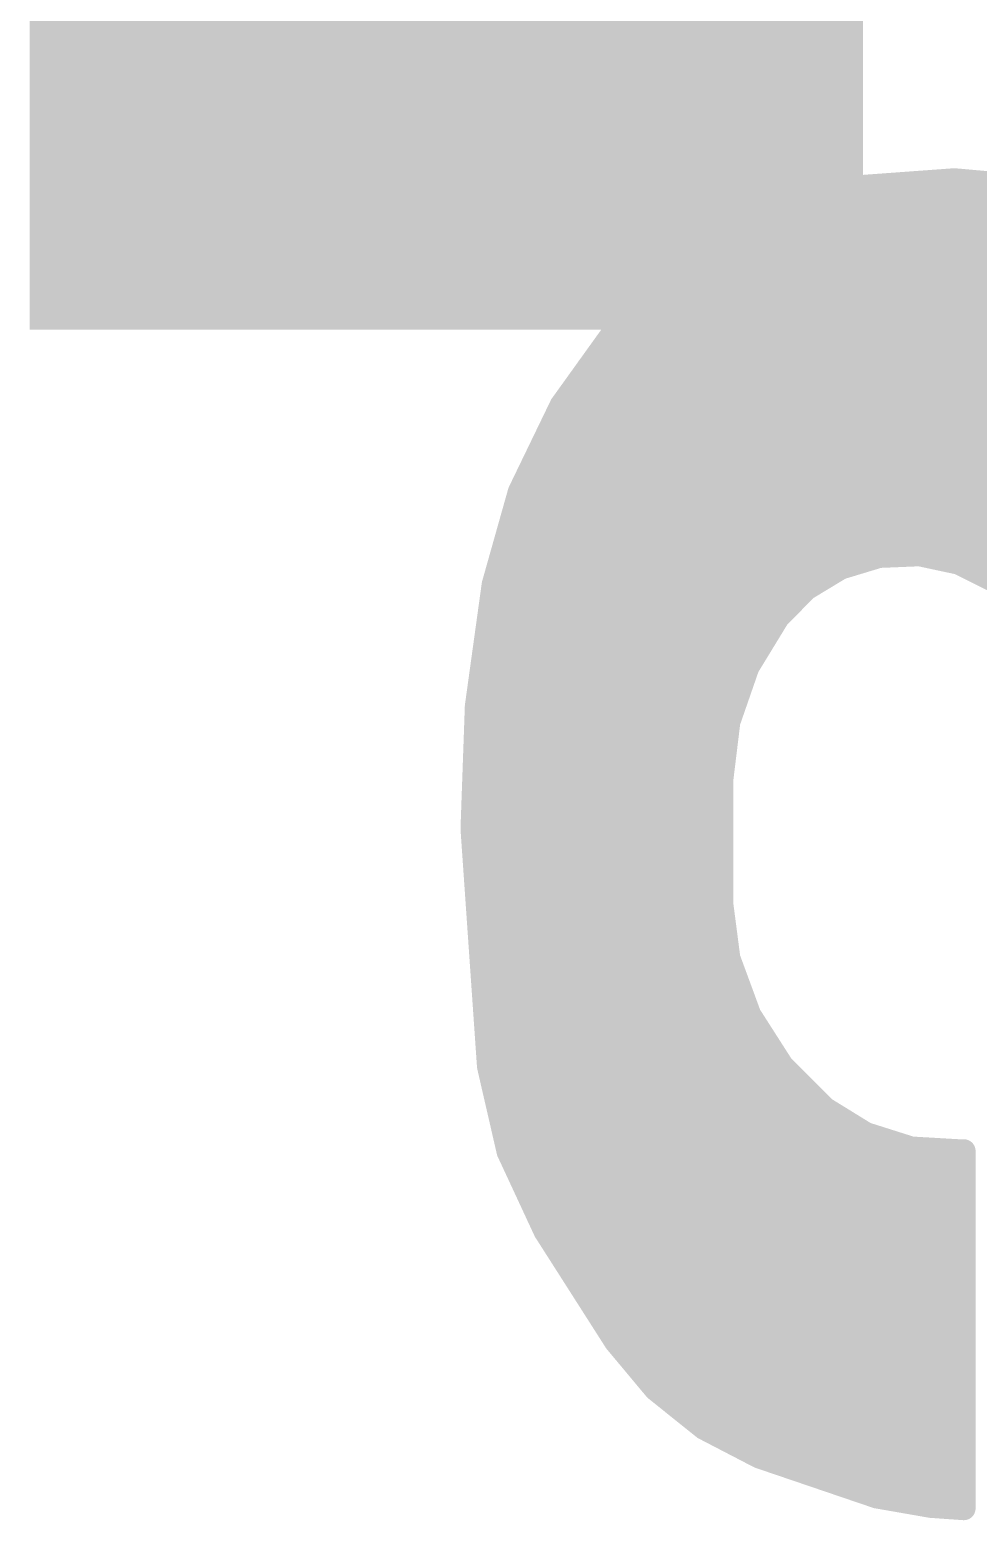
# Model space of a CAD drawing. Extents: x -15.4 to 59.8, y -10.2 to 15.4.
# Drawn here: x 7.17 to 8.194, y 1.524 to 3.134 of the extents above; entities that cross this region are included whole.
import ezdxf

# ---------------------------------------------------------------- set-up
doc = ezdxf.new("R2010")
doc.units = 0
doc.layers.add('1', color=12, linetype='CONTINUOUS')
doc.layers.add('22', color=40, linetype='CONTINUOUS')

# ---------------------------------------------------------------- blocks, each defined once
blk = doc.blocks.new('RECT')
blk.add_solid([(-0.5, -0.5), (0.5, -0.5), (-0.5, 0.5), (0.5, 0.5)])

msp = doc.modelspace()

# ---------------------------------------------------------------- linework, layer by layer
at = {"layer": '22', "const_width": 0.0254}
for points in [[(8.0645, 2.9642), (8.1686, 2.9718)], [(8.1686, 2.9718), (8.2741, 2.9624)], [(7.9355, 2.9233), (7.9981, 2.9499)], [(7.9981, 2.9499), (8.0645, 2.9642)], [(7.9898, 2.9464), (8.3215, 2.9464)], [(7.8791, 2.8854), (7.9355, 2.9233)], [(7.932, 2.921), (8.3868, 2.921)], [(7.8048, 2.8128), (7.8791, 2.8854)], [(7.8943, 2.8956), (8.4239, 2.8956)], [(7.8635, 2.8702), (8.4506, 2.8702)], [(7.8375, 2.8448), (8.4693, 2.8448)], [(7.7442, 2.7284), (7.8048, 2.8128)], [(7.8115, 2.8194), (8.488, 2.8194)], [(7.7913, 2.794), (8.5053, 2.794)], [(7.8943, 2.6619), (8.2271, 2.7737)], [(7.773, 2.7686), (8.5189, 2.7686)], [(8.2347, 2.7635), (7.9096, 2.6543)], [(7.7548, 2.7432), (8.1743, 2.7432)], [(8.1363, 2.7432), (8.27, 2.7432)], [(7.699, 2.6349), (7.7442, 2.7284)], [(7.739, 2.7178), (8.0986, 2.7178)], [(8.0607, 2.7178), (8.2848, 2.7178)], [(7.7268, 2.6924), (8.023, 2.6924)], [(7.9851, 2.6924), (8.2995, 2.6924)], [(7.7145, 2.667), (7.9474, 2.667)], [(7.8029, 2.2504), (7.8943, 2.6619)], [(7.9095, 2.667), (8.3143, 2.667)], [(7.9096, 2.6543), (7.8207, 2.2606)], [(7.6708, 2.5349), (7.699, 2.6349)], [(7.7023, 2.6416), (7.9067, 2.6416)], [(7.8898, 2.6416), (8.3291, 2.6416)], [(7.6938, 2.6162), (7.901, 2.6162)], [(7.8841, 2.6162), (8.3438, 2.6162)], [(7.6866, 2.5908), (7.8953, 2.5908)], [(7.8785, 2.5908), (8.3586, 2.5908)], [(7.6794, 2.5654), (7.8895, 2.5654)], [(7.8729, 2.5654), (8.0874, 2.5654)], [(8.0874, 2.5654), (8.0458, 2.5528)], [(8.131, 2.5672), (8.0874, 2.5654)], [(8.1736, 2.5581), (8.131, 2.5672)], [(8.1396, 2.5654), (8.3734, 2.5654)], [(8.0458, 2.5528), (8.0086, 2.5303)], [(8.2126, 2.5386), (8.1736, 2.5581)], [(7.6526, 2.4034), (7.6708, 2.5349)], [(7.6722, 2.54), (7.8838, 2.54)], [(7.8672, 2.54), (8.0246, 2.54)], [(8.0086, 2.5303), (7.9781, 2.4994)], [(7.668, 2.5146), (7.8781, 2.5146)], [(7.8616, 2.5146), (7.9931, 2.5146)], [(7.9781, 2.4994), (7.9454, 2.4458)], [(7.6645, 2.4892), (7.8723, 2.4892)], [(7.8559, 2.4892), (7.9719, 2.4892)], [(7.6609, 2.4638), (7.8666, 2.4638)], [(7.8503, 2.4638), (7.9564, 2.4638)], [(7.6574, 2.4384), (7.8609, 2.4384)], [(7.8447, 2.4384), (7.9429, 2.4384)], [(7.9454, 2.4458), (7.9248, 2.3864)], [(7.6479, 2.2708), (7.6526, 2.4034)], [(7.6539, 2.413), (7.8551, 2.413)], [(7.839, 2.413), (7.934, 2.413)], [(7.652, 2.3876), (7.8494, 2.3876)], [(7.8334, 2.3876), (7.9252, 2.3876)], [(7.9248, 2.3864), (7.9172, 2.3241)], [(7.6511, 2.3622), (7.8436, 2.3622)], [(7.8277, 2.3622), (7.9219, 2.3622)], [(7.6502, 2.3368), (7.8379, 2.3368)], [(7.8221, 2.3368), (7.9188, 2.3368)], [(7.9172, 2.3241), (7.9172, 2.1895)], [(7.6493, 2.3114), (7.8322, 2.3114)], [(7.8164, 2.3114), (7.9172, 2.3114)], [(7.6484, 2.286), (7.8264, 2.286)], [(7.8108, 2.286), (7.9172, 2.286)], [(7.6657, 2.0142), (7.6479, 2.2708)], [(7.6486, 2.2606), (7.8207, 2.2606)], [(7.8052, 2.2606), (7.9172, 2.2606)], [(7.8207, 2.2606), (8.1788, 1.5367)], [(8.1788, 1.5367), (7.8029, 2.2504)], [(7.6504, 2.2352), (7.8333, 2.2352)], [(7.8109, 2.2352), (7.9172, 2.2352)], [(7.6521, 2.2098), (7.8458, 2.2098)], [(7.8243, 2.2098), (7.9172, 2.2098)], [(7.6539, 2.1844), (7.8584, 2.1844)], [(7.8377, 2.1844), (7.9179, 2.1844)], [(7.9172, 2.1895), (7.9248, 2.1311)], [(7.6557, 2.159), (7.871, 2.159)], [(7.851, 2.159), (7.9212, 2.159)], [(7.6574, 2.1336), (7.8835, 2.1336)], [(7.8644, 2.1336), (7.9245, 2.1336)], [(7.9248, 2.1311), (7.9474, 2.0697)], [(7.6592, 2.1082), (7.8961, 2.1082)], [(7.8778, 2.1082), (7.9332, 2.1082)], [(7.6609, 2.0828), (7.9087, 2.0828)], [(7.8912, 2.0828), (7.9426, 2.0828)], [(7.9474, 2.0697), (7.9826, 2.0147)], [(7.6627, 2.0574), (7.9212, 2.0574)], [(7.9046, 2.0574), (7.9553, 2.0574)], [(7.6645, 2.032), (7.9338, 2.032)], [(7.9179, 2.032), (7.9716, 2.032)], [(7.6869, 1.9221), (7.6657, 2.0142)], [(7.6675, 2.0066), (7.9463, 2.0066)], [(7.9313, 2.0066), (7.9907, 2.0066)], [(7.9826, 2.0147), (8.0289, 1.9685)], [(7.6733, 1.9812), (7.9589, 1.9812)], [(7.9447, 1.9812), (8.0162, 1.9812)], [(8.0289, 1.9685), (8.0729, 1.9414)], [(7.6792, 1.9558), (7.9715, 1.9558)], [(7.9581, 1.9558), (8.0495, 1.9558)], [(8.0729, 1.9414), (8.1221, 1.9258)], [(7.685, 1.9304), (7.984, 1.9304)], [(7.7267, 1.8364), (7.6869, 1.9221)], [(7.9714, 1.9304), (8.1076, 1.9304)], [(8.1221, 1.9258), (8.1737, 1.9228)], [(8.1737, 1.9228), (8.1788, 1.9228)], [(8.1788, 1.9228), (8.1788, 1.5367)], [(7.6949, 1.905), (7.9966, 1.905)], [(7.9848, 1.905), (8.1788, 1.905)], [(7.7067, 1.8796), (8.0092, 1.8796)], [(7.9982, 1.8796), (8.1788, 1.8796)], [(7.7184, 1.8542), (8.0217, 1.8542)], [(8.0116, 1.8542), (8.1788, 1.8542)], [(7.8029, 1.717), (7.7267, 1.8364)], [(7.7316, 1.8288), (8.0343, 1.8288)], [(8.025, 1.8288), (8.1788, 1.8288)], [(7.7478, 1.8034), (8.0469, 1.8034)], [(8.0383, 1.8034), (8.1788, 1.8034)], [(7.764, 1.778), (8.0594, 1.778)], [(8.0517, 1.778), (8.1788, 1.778)], [(7.7802, 1.7526), (8.072, 1.7526)], [(8.0651, 1.7526), (8.1788, 1.7526)], [(7.7964, 1.7272), (8.0846, 1.7272)], [(8.0785, 1.7272), (8.1788, 1.7272)], [(7.8459, 1.6655), (7.8029, 1.717)], [(7.8156, 1.7018), (8.0971, 1.7018)], [(8.0918, 1.7018), (8.1788, 1.7018)], [(7.8369, 1.6764), (8.1097, 1.6764)], [(7.8983, 1.6235), (7.8459, 1.6655)], [(8.1052, 1.6764), (8.1788, 1.6764)], [(7.8641, 1.651), (8.1223, 1.651)], [(8.1186, 1.651), (8.1788, 1.651)], [(7.8957, 1.6256), (8.1348, 1.6256)], [(7.9578, 1.5926), (7.8983, 1.6235)], [(8.132, 1.6256), (8.1788, 1.6256)], [(7.9432, 1.6002), (8.1474, 1.6002)], [(8.1454, 1.6002), (8.1788, 1.6002)], [(8.0848, 1.5494), (7.9578, 1.5926)], [(8.0101, 1.5748), (8.16, 1.5748)], [(8.1587, 1.5748), (8.1788, 1.5748)], [(8.1432, 1.5392), (8.0848, 1.5494)], [(8.0848, 1.5494), (8.1725, 1.5494)], [(8.1721, 1.5494), (8.1788, 1.5494)], [(8.1788, 1.5367), (8.1432, 1.5392)]]:
    msp.add_lwpolyline(points, dxfattribs=at)
at = {"layer": '22', "const_width": 0.0127}
for points in [[(8.1692, 2.9781, 1), (8.168, 2.9655)], [(8.1691, 2.9655, 1), (8.1681, 2.9781)], [(8.0005, 2.9441, 1), (7.9956, 2.9558)], [(8.064, 2.9705, 1), (8.065, 2.9579)], [(8.0658, 2.958, 1), (8.0632, 2.9704)], [(7.9898, 2.9527, 1), (7.9898, 2.9401)], [(7.9967, 2.9561, 1), (7.9994, 2.9437)], [(7.932, 2.9274, 1), (7.932, 2.9147)], [(7.933, 2.9292, 1), (7.938, 2.9175)], [(7.939, 2.9181, 1), (7.932, 2.9286)], [(7.8943, 2.9019, 1), (7.8943, 2.8893)], [(7.8635, 2.8765, 1), (7.8635, 2.8639)], [(7.8756, 2.8907, 1), (7.8826, 2.8801)], [(7.8835, 2.8809, 1), (7.8747, 2.8899)], [(7.8375, 2.8512, 1), (7.8375, 2.8385)], [(7.8004, 2.8173, 1), (7.8092, 2.8083)], [(7.81, 2.8091, 1), (7.7996, 2.8165)], [(7.8115, 2.8258, 1), (7.8115, 2.8131)], [(7.7913, 2.8003, 1), (7.7913, 2.7877)], [(7.773, 2.775, 1), (7.773, 2.7623)], [(7.7548, 2.7496, 1), (7.7548, 2.7369)], [(8.1363, 2.7496, 1), (8.1363, 2.7369)], [(8.1743, 2.7369, 1), (8.1743, 2.7496)], [(7.739, 2.7321, 1), (7.7493, 2.7247)], [(7.7499, 2.7257, 1), (7.7384, 2.7312)], [(7.739, 2.7241, 1), (7.739, 2.7115)], [(8.0607, 2.7241, 1), (8.0607, 2.7115)], [(8.0986, 2.7115, 1), (8.0986, 2.7241)], [(7.7268, 2.6987, 1), (7.7268, 2.6861)], [(7.9851, 2.6987, 1), (7.9851, 2.6861)], [(8.023, 2.6861, 1), (8.023, 2.6987)], [(7.7145, 2.6734, 1), (7.7145, 2.6607)], [(7.8923, 2.6679, 1), (7.8963, 2.6559)], [(7.9005, 2.6605, 1), (7.8881, 2.6633)], [(7.9095, 2.6734, 1), (7.9095, 2.6607)], [(7.9474, 2.6607, 1), (7.9474, 2.6734)], [(7.9076, 2.6603, 1), (7.9116, 2.6483)], [(7.9158, 2.6529, 1), (7.9034, 2.6557)], [(7.6933, 2.6376, 1), (7.7048, 2.6321)], [(7.7052, 2.6331, 1), (7.6929, 2.6366)], [(7.7023, 2.6479, 1), (7.7023, 2.6353)], [(7.8898, 2.6479, 1), (7.8898, 2.6353)], [(7.9067, 2.6353, 1), (7.9067, 2.6479)], [(7.6938, 2.6225, 1), (7.6938, 2.6099)], [(7.8841, 2.6225, 1), (7.8841, 2.6099)], [(7.901, 2.6099, 1), (7.901, 2.6225)], [(7.6866, 2.5972, 1), (7.6866, 2.5845)], [(7.8785, 2.5972, 1), (7.8785, 2.5845)], [(7.8953, 2.5845, 1), (7.8953, 2.5972)], [(7.6794, 2.5717, 1), (7.6794, 2.5591)], [(7.8729, 2.5717, 1), (7.8729, 2.5591)], [(7.8895, 2.5591, 1), (7.8895, 2.5717)], [(8.0871, 2.5717, 1), (8.0877, 2.5591)], [(8.0892, 2.5593, 1), (8.0856, 2.5715)], [(8.0874, 2.5591, 1), (8.0874, 2.5717)], [(8.1323, 2.5735, 1), (8.1297, 2.561)], [(8.1312, 2.5609, 1), (8.1307, 2.5736)], [(8.1396, 2.5717, 1), (8.1396, 2.5591)], [(8.044, 2.5589, 1), (8.0477, 2.5467)], [(8.0491, 2.5474, 1), (8.0425, 2.5582)], [(8.1765, 2.5638, 1), (8.1708, 2.5524)], [(8.1723, 2.5519, 1), (8.175, 2.5643)], [(7.6771, 2.534, 1), (7.6645, 2.5358)], [(7.6722, 2.5463, 1), (7.6722, 2.5337)], [(7.8672, 2.5463, 1), (7.8672, 2.5337)], [(7.8838, 2.5337, 1), (7.8838, 2.5463)], [(8.0246, 2.5337, 1), (8.0246, 2.5463)], [(7.6647, 2.5366, 1), (7.6769, 2.5332)], [(8.0053, 2.5358, 1), (8.0119, 2.5249)], [(8.0131, 2.5259, 1), (8.0041, 2.5348)], [(7.668, 2.521, 1), (7.668, 2.5083)], [(7.8616, 2.521, 1), (7.8616, 2.5083)], [(7.8781, 2.5083, 1), (7.8781, 2.521)], [(7.9835, 2.4961, 1), (7.9727, 2.5027)], [(7.9931, 2.5083, 1), (7.9931, 2.521)], [(7.6645, 2.4956, 1), (7.6645, 2.4829)], [(7.8559, 2.4956, 1), (7.8559, 2.4829)], [(7.8723, 2.4829, 1), (7.8723, 2.4956)], [(7.9736, 2.5039, 1), (7.9826, 2.4949)], [(7.9719, 2.4829, 1), (7.9719, 2.4956)], [(7.6609, 2.4701, 1), (7.6609, 2.4575)], [(7.8503, 2.4701, 1), (7.8503, 2.4575)], [(7.8666, 2.4575, 1), (7.8666, 2.4701)], [(7.9564, 2.4575, 1), (7.9564, 2.4701)], [(7.6574, 2.4447, 1), (7.6574, 2.4321)], [(7.8447, 2.4447, 1), (7.8447, 2.4321)], [(7.8609, 2.4321, 1), (7.8609, 2.4447)], [(7.94, 2.4491, 1), (7.9509, 2.4425)], [(7.9514, 2.4437, 1), (7.9394, 2.4478)], [(7.9429, 2.4321, 1), (7.9429, 2.4447)], [(7.6589, 2.4032, 1), (7.6462, 2.4037)], [(7.6539, 2.4194, 1), (7.6539, 2.4067)], [(7.839, 2.4194, 1), (7.839, 2.4067)], [(7.8551, 2.4067, 1), (7.8551, 2.4194)], [(7.934, 2.4067, 1), (7.934, 2.4194)], [(7.652, 2.3939, 1), (7.652, 2.3813)], [(7.6463, 2.4043, 1), (7.6589, 2.4026)], [(7.8334, 2.3939, 1), (7.8334, 2.3813)], [(7.8494, 2.3813, 1), (7.8494, 2.3939)], [(7.9311, 2.3857, 1), (7.9185, 2.3872)], [(7.9252, 2.3813, 1), (7.9252, 2.3939)], [(7.9188, 2.3885, 1), (7.9308, 2.3844)], [(7.6511, 2.3685, 1), (7.6511, 2.3559)], [(7.8277, 2.3685, 1), (7.8277, 2.3559)], [(7.8436, 2.3559, 1), (7.8436, 2.3685)], [(7.9219, 2.3559, 1), (7.9219, 2.3685)], [(7.6502, 2.3432, 1), (7.6502, 2.3305)], [(7.8221, 2.3432, 1), (7.8221, 2.3305)], [(7.8379, 2.3305, 1), (7.8379, 2.3432)], [(7.9236, 2.3241, 1), (7.9108, 2.3241)], [(7.9188, 2.3305, 1), (7.9188, 2.3432)], [(7.6493, 2.3177, 1), (7.6493, 2.3051)], [(7.8164, 2.3177, 1), (7.8164, 2.3051)], [(7.8322, 2.3051, 1), (7.8322, 2.3177)], [(7.9109, 2.3249, 1), (7.9235, 2.3233)], [(7.9172, 2.3051, 1), (7.9172, 2.3177)], [(7.6484, 2.2923, 1), (7.6484, 2.2797)], [(7.8108, 2.2923, 1), (7.8108, 2.2797)], [(7.8264, 2.2797, 1), (7.8264, 2.2923)], [(7.9172, 2.2797, 1), (7.9172, 2.2923)], [(7.6542, 2.2712, 1), (7.6416, 2.2704)], [(7.6416, 2.271, 1), (7.6542, 2.2706)], [(7.6486, 2.267, 1), (7.6486, 2.2543)], [(7.8052, 2.267, 1), (7.8052, 2.2543)], [(7.8264, 2.2634, 1), (7.815, 2.2578)], [(7.8207, 2.2543, 1), (7.8207, 2.267)], [(7.9172, 2.2543, 1), (7.9172, 2.267)], [(7.8085, 2.2534, 1), (7.7973, 2.2474)], [(7.7967, 2.2518, 1), (7.8091, 2.249)], [(7.8145, 2.262, 1), (7.8269, 2.2592)], [(7.6504, 2.2416, 1), (7.6504, 2.2289)], [(7.8109, 2.2416, 1), (7.8109, 2.2289)], [(7.8333, 2.2289, 1), (7.8333, 2.2416)], [(7.9172, 2.2289, 1), (7.9172, 2.2416)], [(7.6521, 2.2161, 1), (7.6521, 2.2035)], [(7.8243, 2.2161, 1), (7.8243, 2.2035)], [(7.8458, 2.2035, 1), (7.8458, 2.2161)], [(7.9172, 2.2035, 1), (7.9172, 2.2161)], [(7.6539, 2.1907, 1), (7.6539, 2.1781)], [(7.8377, 2.1907, 1), (7.8377, 2.1781)], [(7.8584, 2.1781, 1), (7.8584, 2.1907)], [(7.9108, 2.1895, 1), (7.9236, 2.1895)], [(7.9235, 2.1903, 1), (7.9109, 2.1887)], [(7.9179, 2.1781, 1), (7.9179, 2.1907)], [(7.6557, 2.1654, 1), (7.6557, 2.1527)], [(7.851, 2.1654, 1), (7.851, 2.1527)], [(7.871, 2.1527, 1), (7.871, 2.1654)], [(7.9212, 2.1527, 1), (7.9212, 2.1654)], [(7.6574, 2.1399, 1), (7.6574, 2.1273)], [(7.8644, 2.1399, 1), (7.8644, 2.1273)], [(7.8835, 2.1273, 1), (7.8835, 2.1399)], [(7.9308, 2.1333, 1), (7.9188, 2.1289)], [(7.9245, 2.1273, 1), (7.9245, 2.1399)], [(7.9185, 2.1303, 1), (7.9311, 2.1319)], [(7.6592, 2.1145, 1), (7.6592, 2.1019)], [(7.8778, 2.1145, 1), (7.8778, 2.1019)], [(7.8961, 2.1019, 1), (7.8961, 2.1145)], [(7.9332, 2.1019, 1), (7.9332, 2.1145)], [(7.6609, 2.0892, 1), (7.6609, 2.0765)], [(7.8912, 2.0892, 1), (7.8912, 2.0765)], [(7.9087, 2.0765, 1), (7.9087, 2.0892)], [(7.9426, 2.0765, 1), (7.9426, 2.0892)], [(7.9527, 2.0732, 1), (7.942, 2.0663)], [(7.9414, 2.0676, 1), (7.9533, 2.0719)], [(7.6627, 2.0637, 1), (7.6627, 2.0511)], [(7.9046, 2.0637, 1), (7.9046, 2.0511)], [(7.9212, 2.0511, 1), (7.9212, 2.0637)], [(7.9553, 2.0511, 1), (7.9553, 2.0637)], [(7.6645, 2.0383, 1), (7.6645, 2.0257)], [(7.9179, 2.0383, 1), (7.9179, 2.0257)], [(7.9338, 2.0257, 1), (7.9338, 2.0383)], [(7.9716, 2.0257, 1), (7.9716, 2.0383)], [(7.6719, 2.0156, 1), (7.6595, 2.0128)], [(7.6594, 2.0138, 1), (7.672, 2.0146)], [(7.6675, 2.013, 1), (7.6675, 2.0003)], [(7.9313, 2.013, 1), (7.9313, 2.0003)], [(7.9463, 2.0003, 1), (7.9463, 2.013)], [(7.9871, 2.0192, 1), (7.9782, 2.0102)], [(7.9773, 2.0113, 1), (7.988, 2.0181)], [(7.9907, 2.0003, 1), (7.9907, 2.013)], [(7.6733, 1.9876, 1), (7.6733, 1.9748)], [(7.9447, 1.9876, 1), (7.9447, 1.9748)], [(7.9589, 1.9748, 1), (7.9589, 1.9876)], [(8.0162, 1.9748, 1), (8.0162, 1.9876)], [(8.0322, 1.9739, 1), (8.0256, 1.9631)], [(7.6792, 1.9622, 1), (7.6792, 1.9494)], [(7.9581, 1.9622, 1), (7.9581, 1.9494)], [(7.9715, 1.9494, 1), (7.9715, 1.9622)], [(8.0244, 1.964, 1), (8.0334, 1.973)], [(8.0495, 1.9494, 1), (8.0495, 1.9622)], [(8.0748, 1.9474, 1), (8.071, 1.9353)], [(8.0695, 1.936, 1), (8.0762, 1.9468)], [(7.685, 1.9368, 1), (7.685, 1.9241)], [(7.6927, 1.9248, 1), (7.6812, 1.9194)], [(7.9714, 1.9368, 1), (7.9714, 1.9241)], [(7.984, 1.9241, 1), (7.984, 1.9368)], [(8.1076, 1.9241, 1), (8.1076, 1.9368)], [(8.1225, 1.9322, 1), (8.1218, 1.9195)], [(8.1202, 1.9198, 1), (8.124, 1.9319)], [(8.1737, 1.9292, 1), (8.1737, 1.9164)], [(8.1852, 1.9228, 1), (8.1725, 1.9228)], [(8.1733, 1.9165, 1), (8.1741, 1.9291)], [(8.1788, 1.9164, 1), (8.1788, 1.9292)], [(7.6807, 1.9207, 1), (7.6931, 1.9235)], [(7.6949, 1.9114, 1), (7.6949, 1.8986)], [(7.9848, 1.9114, 1), (7.9848, 1.8986)], [(7.9966, 1.8986, 1), (7.9966, 1.9114)], [(8.1788, 1.8986, 1), (8.1788, 1.9114)], [(7.7067, 1.886, 1), (7.7067, 1.8733)], [(7.9982, 1.886, 1), (7.9982, 1.8733)], [(8.0092, 1.8733, 1), (8.0092, 1.886)], [(8.1788, 1.8733, 1), (8.1788, 1.886)], [(7.7184, 1.8606, 1), (7.7184, 1.8478)], [(8.0116, 1.8606, 1), (8.0116, 1.8478)], [(8.0217, 1.8478, 1), (8.0217, 1.8606)], [(8.1788, 1.8478, 1), (8.1788, 1.8606)], [(7.7321, 1.8398, 1), (7.7213, 1.833)], [(7.7209, 1.8337, 1), (7.7325, 1.8391)], [(7.7316, 1.8352, 1), (7.7316, 1.8224)], [(8.025, 1.8352, 1), (8.025, 1.8224)], [(8.0343, 1.8224, 1), (8.0343, 1.8352)], [(8.1788, 1.8224, 1), (8.1788, 1.8352)], [(7.7478, 1.8098, 1), (7.7478, 1.7971)], [(8.0383, 1.8098, 1), (8.0383, 1.7971)], [(8.0469, 1.7971, 1), (8.0469, 1.8098)], [(8.1788, 1.7971, 1), (8.1788, 1.8098)], [(7.764, 1.7844, 1), (7.764, 1.7716)], [(8.0517, 1.7844, 1), (8.0517, 1.7716)], [(8.0594, 1.7716, 1), (8.0594, 1.7844)], [(8.1788, 1.7716, 1), (8.1788, 1.7844)], [(7.7802, 1.759, 1), (7.7802, 1.7463)], [(8.0651, 1.759, 1), (8.0651, 1.7463)], [(8.072, 1.7463, 1), (8.072, 1.759)], [(8.1788, 1.7463, 1), (8.1788, 1.759)], [(7.7964, 1.7336, 1), (7.7964, 1.7208)], [(8.0785, 1.7336, 1), (8.0785, 1.7208)], [(8.0846, 1.7208, 1), (8.0846, 1.7336)], [(8.1788, 1.7208, 1), (8.1788, 1.7336)], [(7.8078, 1.7211, 1), (7.798, 1.7129)], [(7.7975, 1.7136, 1), (7.8083, 1.7204)], [(7.8156, 1.7082, 1), (7.8156, 1.6954)], [(8.0918, 1.7082, 1), (8.0918, 1.6954)], [(8.0971, 1.6954, 1), (8.0971, 1.7082)], [(8.1788, 1.6954, 1), (8.1788, 1.7082)], [(7.8369, 1.6828, 1), (7.8369, 1.6701)], [(7.8499, 1.6705, 1), (7.842, 1.6606)], [(7.8411, 1.6615, 1), (7.8508, 1.6696)], [(8.1052, 1.6828, 1), (8.1052, 1.6701)], [(8.1097, 1.6701, 1), (8.1097, 1.6828)], [(8.1788, 1.6701, 1), (8.1788, 1.6828)], [(7.8641, 1.6574, 1), (7.8641, 1.6446)], [(8.1186, 1.6574, 1), (8.1186, 1.6446)], [(8.1223, 1.6446, 1), (8.1223, 1.6574)], [(8.1788, 1.6446, 1), (8.1788, 1.6574)], [(7.8957, 1.632, 1), (7.8957, 1.6193)], [(7.9012, 1.6292, 1), (7.8953, 1.6179)], [(7.8943, 1.6186, 1), (7.9022, 1.6285)], [(8.132, 1.632, 1), (8.132, 1.6193)], [(8.1348, 1.6193, 1), (8.1348, 1.632)], [(8.1788, 1.6193, 1), (8.1788, 1.632)], [(7.9432, 1.6066, 1), (7.9432, 1.5938)], [(8.1454, 1.6066, 1), (8.1454, 1.5938)], [(8.1474, 1.5938, 1), (8.1474, 1.6066)], [(8.1788, 1.5938, 1), (8.1788, 1.6066)], [(7.9598, 1.5986, 1), (7.9558, 1.5866)], [(7.9549, 1.587, 1), (7.9607, 1.5982)], [(8.0101, 1.5812, 1), (8.0101, 1.5684)], [(8.1587, 1.5812, 1), (8.1587, 1.5684)], [(8.16, 1.5684, 1), (8.16, 1.5812)], [(8.1788, 1.5684, 1), (8.1788, 1.5812)], [(8.0848, 1.5558, 1), (8.0848, 1.5431)], [(8.0859, 1.5557, 1), (8.0837, 1.5431)], [(8.0828, 1.5434, 1), (8.0868, 1.5554)], [(8.1721, 1.5558, 1), (8.1721, 1.5431)], [(8.1725, 1.5431, 1), (8.1725, 1.5558)], [(8.1788, 1.5431, 1), (8.1788, 1.5558)], [(8.1436, 1.5455, 1), (8.1428, 1.5329)], [(8.1421, 1.5329, 1), (8.1443, 1.5455)], [(8.1731, 1.5339, 1), (8.1845, 1.5395)], [(8.1732, 1.5337, 1), (8.1844, 1.5397)], [(8.1784, 1.5304, 1), (8.1792, 1.543)], [(8.1725, 1.5367, 1), (8.1852, 1.5367)]]:
    msp.add_lwpolyline(points, format="xyb", dxfattribs=at)

# ---------------------------------------------------------------- block references
at = {"layer": '1', "xscale": 0.7, "yscale": 0.9, "rotation": 270}
msp.add_blockref('RECT', (7.62, 3.16), dxfattribs=at)

doc.saveas('drawing.dxf')
